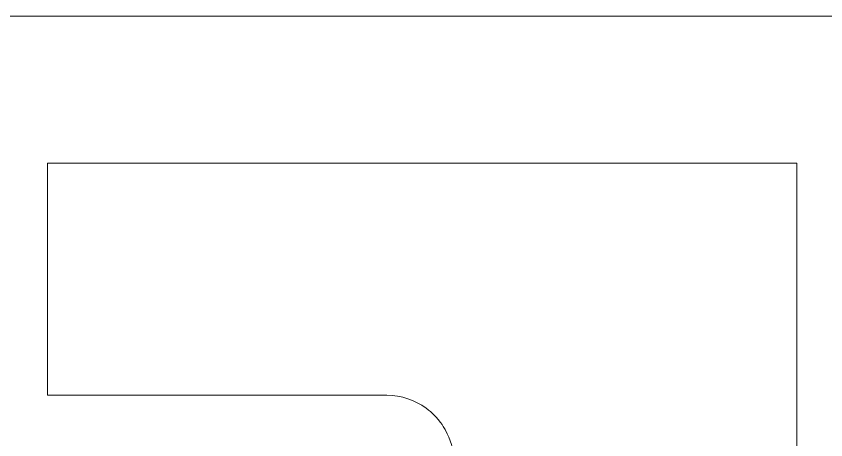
# Model space of a CAD drawing. Header units: centimetres. Extents: x -9.6 to 1.4, y -6.1 to 11.9.
# Drawn here: x -8.536 to -7.516, y 11.389 to 11.923 of the extents above; entities that cross this region are included whole.
import ezdxf

# ---------------------------------------------------------------- set-up
doc = ezdxf.new("R2010")
doc.units = ezdxf.units.CM
doc.header["$MEASUREMENT"] = 0
doc.layers.add('layer 1', color=7, linetype='Continuous')

msp = doc.modelspace()

# ---------------------------------------------------------------- linework, layer by layer
at = {"layer": 'layer 1', "color": 177, "lineweight": 9}
for points, knots in [([(-9.6444, -6.05124), (-9.6444, -6.05124), (-9.6444, 11.92325), (-9.6444, 11.92325), (-9.6444, 11.92325), (-9.6444, 11.92325), (-4.86713, 11.92325), (-4.86713, 11.92325), (-4.86713, 11.92325), (-4.86713, 11.92325), (-4.86713, -6.05124), (-4.86713, -6.05124), (-4.86713, -6.05124), (-4.86713, -6.05124), (-9.6444, -6.05124), (-9.6444, -6.05124)], [0, 0, 0, 0, 0.2, 0.2, 0.2, 0.2, 0.4, 0.4, 0.4, 0.4, 0.6, 0.6, 0.6, 0.6, 1, 1, 1, 1]), ([(-8.49669, 11.73813), (-8.49669, 11.73813), (-8.49669, 11.4453), (-8.49669, 11.4453), (-8.49669, 11.4453), (-8.49669, 11.4453), (-8.06935, 11.4453), (-8.06935, 11.4453), (-8.06935, 11.4453), (-8.05094, 11.4453), (-8.03385, 11.43927), (-8.01992, 11.42908), (-8.01992, 11.42908), (-8.01992, 11.42908), (-8.01976, 11.42896), (-8.01976, 11.42896), (-8.01976, 11.42896), (-8.01918, 11.42853), (-8.0186, 11.4281), (-8.01804, 11.42766), (-8.01804, 11.42766), (-8.01804, 11.42766), (-8.01789, 11.42755), (-8.01789, 11.42755), (-8.01789, 11.42755), (-8.01637, 11.42636), (-8.01489, 11.42513), (-8.01345, 11.42384), (-8.01345, 11.42384), (-8.01345, 11.42384), (-8.01323, 11.42364), (-8.01323, 11.42364), (-8.01323, 11.42364), (-8.01028, 11.42099), (-8.00752, 11.41814), (-8.00496, 11.41511), (-8.00496, 11.41511), (-8.00496, 11.41511), (-8.00496, 11.4151), (-8.00496, 11.4151), (-8.00496, 11.4151), (-8.00444, 11.41449), (-8.00394, 11.41388), (-8.00344, 11.41325), (-8.00344, 11.41325), (-8.00344, 11.41325), (-8.00343, 11.41323), (-8.00343, 11.41323), (-8.00343, 11.41323), (-8.00093, 11.4101), (-7.99865, 11.40679), (-7.99661, 11.40332), (-7.99661, 11.40332), (-7.99661, 11.40332), (-7.99657, 11.40325), (-7.99657, 11.40325), (-7.99657, 11.40325), (-7.99619, 11.4026), (-7.99581, 11.40194), (-7.99544, 11.40128), (-7.99544, 11.40128), (-7.99544, 11.40128), (-7.99537, 11.40114), (-7.99537, 11.40114), (-7.99537, 11.40114), (-7.98914, 11.38981), (-7.98538, 11.37693), (-7.98487, 11.36324), (-7.98487, 11.36324), (-7.98487, 11.36324), (-7.98487, 11.36321), (-7.98487, 11.36321), (-7.98487, 11.36321), (-7.98487, 11.36321), (-7.98487, 11.36321), (-7.98487, 11.36321), (-7.98487, 11.36321), (-7.98482, 11.36213), (-7.9848, 11.36105), (-7.9848, 11.35996), (-7.9848, 11.35996), (-7.9848, 11.35996), (-7.9848, 10.98147), (-7.9848, 10.98147), (-7.9848, 10.98147), (-7.9848, 10.98147), (-7.94326, 10.98147), (-7.94326, 10.98147), (-7.94326, 10.98147), (-7.94326, 10.98147), (-7.94326, 10.98166), (-7.94326, 10.98166), (-7.94326, 10.98166), (-7.94326, 10.98166), (-7.56843, 10.98166), (-7.56843, 10.98166), (-7.56843, 10.98166), (-7.55982, 10.98166), (-7.55277, 10.99216), (-7.55277, 11.00498), (-7.55277, 11.00498), (-7.55277, 11.00498), (-7.55277, 11.73813), (-7.55277, 11.73813), (-7.55277, 11.73813), (-7.55277, 11.73813), (-8.49669, 11.73813), (-8.49669, 11.73813)], [0, 0, 0, 0, 0.0357143, 0.0357143, 0.0357143, 0.0357143, 0.0714286, 0.0714286, 0.0714286, 0.0714286, 0.1071429, 0.1071429, 0.1071429, 0.1071429, 0.1428571, 0.1428571, 0.1428571, 0.1428571, 0.1785714, 0.1785714, 0.1785714, 0.1785714, 0.2142857, 0.2142857, 0.2142857, 0.2142857, 0.25, 0.25, 0.25, 0.25, 0.2857143, 0.2857143, 0.2857143, 0.2857143, 0.3214286, 0.3214286, 0.3214286, 0.3214286, 0.3571429, 0.3571429, 0.3571429, 0.3571429, 0.3928571, 0.3928571, 0.3928571, 0.3928571, 0.4285714, 0.4285714, 0.4285714, 0.4285714, 0.4642857, 0.4642857, 0.4642857, 0.4642857, 0.5, 0.5, 0.5, 0.5, 0.5357143, 0.5357143, 0.5357143, 0.5357143, 0.5714286, 0.5714286, 0.5714286, 0.5714286, 0.6071429, 0.6071429, 0.6071429, 0.6071429, 0.6428571, 0.6428571, 0.6428571, 0.6428571, 0.6785714, 0.6785714, 0.6785714, 0.6785714, 0.7142857, 0.7142857, 0.7142857, 0.7142857, 0.75, 0.75, 0.75, 0.75, 0.7857143, 0.7857143, 0.7857143, 0.7857143, 0.8214286, 0.8214286, 0.8214286, 0.8214286, 0.8571429, 0.8571429, 0.8571429, 0.8571429, 0.8928571, 0.8928571, 0.8928571, 0.8928571, 0.9285714, 0.9285714, 0.9285714, 0.9285714, 1, 1, 1, 1])]:
    msp.add_open_spline(points, degree=3, knots=knots, dxfattribs=at)

doc.saveas('drawing.dxf')
